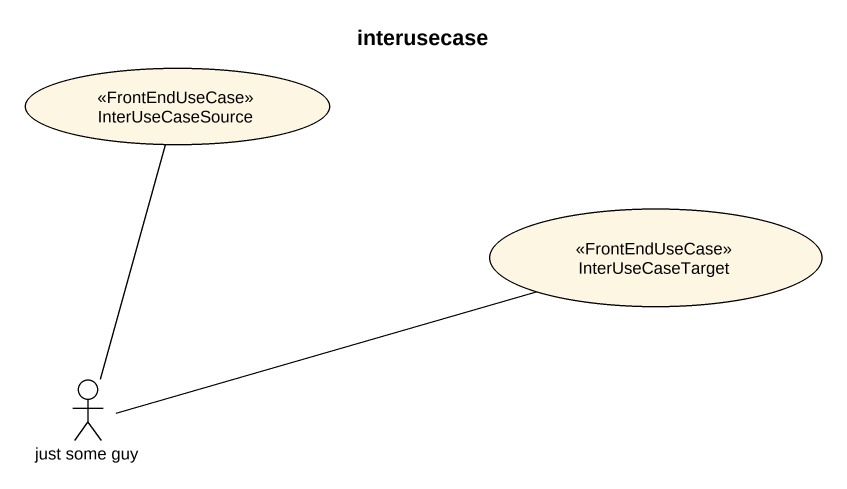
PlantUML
@startuml
title interusecase
usecase InterUseCaseSource <<FrontEndUseCase>>
usecase InterUseCaseTarget <<FrontEndUseCase>>
actor "just some guy" as just_some_guy
InterUseCaseSource -- just_some_guy
InterUseCaseTarget -left- just_some_guy
@enduml
